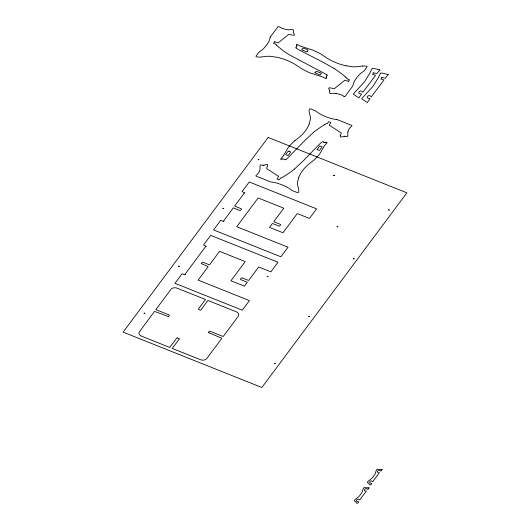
<?xml version="1.0" encoding="UTF-8"?>
<svg xmlns="http://www.w3.org/2000/svg" width="530" height="530" viewBox="0 0 530 530"><rect width="100%" height="100%" fill="white"/><g stroke="black" fill="none" stroke-linecap="round" stroke-linejoin="round"><path stroke-width="0.79" d="M347.912 131.831C347.316 133.487 349.065 137.8 345.898 136.488A4.611 3.326 2 0 0 344.48 136.243M309.162 123.921L310.341 119.634A21.18 15.264 2 0 0 310.249 116.196L309.195 112.221A10.282 7.407 2 0 1 309.407 109.193A0.716 0.517 2 0 1 310.441 108.895L315.781 111.028L319.153 113.413A25.804 18.596 2 0 0 321.75 114.858L324.777 116.216A50.198 36.172 2 0 0 329.667 118.038L330.481 118.283A23.565 16.98 2 0 0 336.921 119.528M298.715 177.616L297.542 181.896A21.18 15.264 2 0 0 297.635 185.341L298.688 189.309A10.282 7.407 2 0 1 298.469 192.337A0.716 0.517 2 0 1 297.436 192.642L292.096 190.508L288.731 188.123A25.804 18.596 2 0 0 286.134 186.673L283.106 185.321A50.198 36.172 2 0 0 278.217 183.499L277.402 183.254A23.565 16.98 2 0 0 270.962 182.009L256.308 176.218A0.716 0.517 2 0 1 256.123 175.403A14.522 10.461 2 0 0 259.925 169.699C260.614 168.063 258.799 163.737 261.979 165.049A4.611 3.326 2 0 0 263.397 165.294M340.267 135.607L340.286 136.846A0.702 0.51 2 0 0 340.671 137.045L341.545 136.992A9.58 6.903 2 0 0 342.248 136.8L342.751 136.654A9.884 7.122 2 0 1 343.996 136.336L344.474 136.29M270.174 37.199L277.886 26.765A0.716 0.517 2 0 1 279.012 26.652A14.522 10.461 2 0 0 287.015 29.528C288.532 30.621 294.594 28.004 293.507 31.118A4.611 3.326 2 0 0 293.203 32.138L293.355 32.482A9.884 7.122 2 0 0 293.819 33.39L294.031 33.754A9.58 6.903 2 0 1 294.316 34.271L294.422 34.841A0.702 0.51 2 0 1 294.137 35.172L292.421 35.159A15.88 11.441 2 0 1 291.129 34.814L289.287 34.423A2.067 1.491 2 0 0 288.578 34.51L278.19 42.884L274.374 41.645L274.514 42.115L273.434 43.202L276.329 44.414A0.716 0.517 2 0 0 276.329 45.083L277.581 46.163A100.859 72.67 2 0 0 288.691 54.464L322.194 72.239A51.953 37.438 2 0 1 326.983 74.975M283.418 155.707L288.015 147.89A44.46 32.038 2 0 1 289.526 145.975L291.566 143.749A46.077 33.198 2 0 1 294.879 140.735M296.197 47.19L295.912 47.488A0.716 0.517 2 0 0 296.084 48.097A51.953 37.438 2 0 0 300.868 50.84L323.141 62.302L334.344 68.635M326.858 75.896L327.142 75.605A0.716 0.517 2 0 0 326.97 74.988M313.429 132.48L304.902 140.417L289.526 156.218A51.953 37.438 2 0 1 285.842 159.616M294.455 169.05L302.981 161.12L318.351 145.313A51.953 37.438 2 0 1 322.035 141.921A0.716 0.517 2 0 1 322.896 141.821L323.313 142.033M294.885 140.742L298.794 137.694A50.628 36.477 2 0 0 309.235 123.934M324.658 124.649L326.129 123.768A0.716 0.517 2 0 1 327.056 123.781L328.673 121.721L330.852 122.437L329.236 125.146L341.082 132.851A2.067 1.491 2 0 1 341.221 133.368L340.717 134.68A15.88 11.441 2 0 0 340.26 135.607M263.88 165.194L263.403 165.247M325.208 142.504L325.731 142.404A4.638 3.346 2 0 1 326.235 142.298M282.669 159.033L282.152 159.132A4.638 3.346 2 0 1 281.642 159.239A1.086 0.782 2 0 1 280.86 159.132M362.348 66.058L356.856 66.727A21.18 15.264 2 0 1 352.086 66.714L346.123 65.76M336.046 93.532C334.496 92.511 328.501 95.062 329.547 91.968A4.611 3.326 2 0 0 329.852 90.955M336.921 119.515L351.575 125.319A0.716 0.517 2 0 1 351.754 126.133A14.522 10.461 2 0 0 347.952 131.838M280.867 159.119L280.979 158.496A12.117 8.732 2 0 1 281.145 158.318L282.41 157.026A10.772 7.764 2 0 0 283.451 155.714M345.474 76.923L346.726 78.003A0.716 0.517 2 0 1 346.726 78.672L349.621 79.884L348.541 80.977L348.68 81.441L344.864 80.209L334.483 88.583A2.067 1.491 2 0 1 333.767 88.662L331.932 88.272A15.88 11.441 2 0 0 330.64 87.927L328.918 87.914A0.702 0.51 2 0 0 328.653 88.185L328.746 88.815A9.58 6.903 2 0 0 329.031 89.332L329.243 89.696A9.884 7.122 2 0 1 329.713 90.597L329.786 90.948M326.255 77.254L326.407 77.632M296.807 45.832L296.648 45.454A4.638 3.346 2 0 1 296.495 45.09M334.364 68.622A100.859 72.67 2 0 1 345.447 76.936M296.985 45.852A3.525 2.537 2 0 1 296.151 47.157M296.522 45.083A1.086 0.782 2 0 1 296.621 44.527L297.509 44.626A12.117 8.732 2 0 1 297.754 44.752L299.576 45.693A10.772 7.764 2 0 0 301.424 46.474L312.382 49.946A44.46 32.038 2 0 1 315.078 51.085L318.205 52.609A46.077 33.198 2 0 1 322.465 55.067L326.778 57.962A50.628 36.477 2 0 0 346.103 65.813M362.348 66.064A10.282 7.407 2 0 1 366.548 66.283A0.716 0.517 2 0 1 366.985 67.038L364.156 70.835L360.923 73.213A25.804 18.596 2 0 0 358.976 75.055L357.174 77.208A50.198 36.172 2 0 0 354.762 80.686L354.438 81.269A23.565 16.98 2 0 0 352.861 85.886L345.169 96.328A0.716 0.517 2 0 1 344.043 96.433M336.04 93.558A14.522 10.461 2 0 1 344.05 96.433M313.402 132.467A100.859 72.67 2 0 1 324.678 124.663M285.829 159.603A0.716 0.517 2 0 1 284.981 159.709L284.564 159.497A3.525 2.537 2 0 0 282.695 158.901M294.481 169.07A100.859 72.67 2 0 1 283.199 176.868L281.755 177.769A0.716 0.517 2 0 1 280.827 177.749L279.171 179.829L277.024 179.094L278.641 176.384L266.795 168.686A2.067 1.491 2 0 1 266.663 168.169L267.166 166.857A15.88 11.441 2 0 0 267.617 165.93L267.59 164.691A0.702 0.51 2 0 0 267.206 164.492L266.338 164.545A9.58 6.903 2 0 0 265.629 164.737L265.132 164.883A9.884 7.122 2 0 1 263.887 165.201M325.188 142.636A3.525 2.537 2 0 1 323.36 142M326.241 142.318A1.086 0.782 2 0 1 327.023 142.404L326.95 142.987A12.117 8.732 2 0 1 326.732 143.219L325.473 144.511A10.772 7.764 2 0 0 324.433 145.823L319.868 153.647A44.46 32.038 2 0 1 318.351 155.562L316.311 157.788A46.077 33.198 2 0 1 312.998 160.802L309.089 163.843A50.628 36.477 2 0 0 298.648 177.603M326.069 77.234A3.525 2.537 2 0 1 326.904 75.929M326.407 77.632A4.638 3.346 2 0 1 326.56 77.996A1.086 0.782 2 0 1 326.434 78.559L325.546 78.46A12.117 8.732 2 0 1 325.301 78.334L323.479 77.393A10.772 7.764 2 0 0 321.63 76.611L310.673 73.14A44.46 32.038 2 0 1 307.983 72.001L304.849 70.477A46.077 33.198 2 0 1 300.589 68.019L296.277 65.13A50.628 36.477 2 0 0 276.958 57.273L270.969 56.379A21.18 15.264 2 0 0 266.199 56.365L260.714 57.028A10.282 7.407 2 0 1 256.507 56.809A0.716 0.517 2 0 1 256.07 56.054L258.898 52.251L262.131 49.873A25.804 18.596 2 0 0 264.079 48.038L265.881 45.885A50.198 36.172 2 0 0 268.299 42.4L268.624 41.817A23.565 16.98 2 0 0 270.194 37.199M177.769 338.007L176.921 337.822L169.759 347.435L141.377 336.106A4.578 3.299 2 0 1 139.483 331.614L154.535 311.401L168.613 316.662L169.381 315.032L155.86 309.626L170.912 289.42A4.578 3.299 2 0 1 177.093 288.154L205.481 299.483L198.306 309.116L200.194 310.189L200.83 310.07L207.972 300.477L236.353 311.806A4.578 3.299 2 0 1 238.255 316.297L223.196 336.51L209.635 331.104L209.092 331.29L208.84 332.33L208.21 332.469L221.878 338.286L206.819 358.499A4.578 3.299 2 0 1 200.638 359.757L172.257 348.429L179.431 338.776L177.755 338.08M369.052 487.819L368.257 489.064A15.622 11.269 2.2 0 1 367.9 489.455C365.62 486.646 362.023 491.337 366.29 491.125L359.724 499.942C357.929 497.432 353.901 501.638 358.671 501.844A15.483 11.17 2.2 0 1 358.406 502.288L358.307 502.447A21.207 15.277 2 0 1 358.048 502.831L356.875 503.421L355.365 501.36A1.053 0.762 2 0 0 355.067 501.234C351.529 500.678 360.387 496.742 360.38 494.424C363.063 493.311 362.421 486.136 365.23 487.587A1.053 0.762 2 0 0 365.541 487.706L369.052 487.819M382.117 469.487L381.322 470.733A15.622 11.269 2.2 0 1 380.964 471.124C378.837 468.209 374.955 473.038 379.354 472.793L372.789 481.611C370.801 479.166 367.191 483.135 371.735 483.512A15.483 11.17 2.2 0 1 371.47 483.956L371.371 484.115A21.207 15.277 2 0 1 371.113 484.5L369.94 485.089L368.436 483.029A1.053 0.762 2 0 0 368.131 482.903C364.594 482.353 373.458 478.404 373.445 476.092C376.128 474.993 375.485 467.778 378.294 469.255A1.053 0.762 2 0 0 378.606 469.375L382.117 469.487M144.067 313.237L144.982 313.29L144.067 313.21M178.365 266.226L179.279 266.279L178.365 266.226M222.878 208.522L223.792 208.575L222.885 208.495M258.176 159.669L259.09 159.729L258.19 159.623M267.206 276.534L268.114 276.587L267.213 276.488M274.441 363.481L275.355 363.534L274.447 363.434M308.738 316.47L309.652 316.523L308.738 316.47M333.642 175.483L334.556 175.536L333.642 175.456M337.106 226.727L338.021 226.78L337.106 226.701M353.252 258.766L354.166 258.819L353.252 258.766M388.55 209.92L389.464 209.973L388.556 209.893M379.858 69.88L376.837 73.571L373.18 72.749L373.398 73.18L372.491 74.346L375.518 75.333L362.924 92.246C360.685 88.662 355.557 93.618 361.612 94.009L358.916 97.871L353.212 94.108L364.454 81.878L369.821 73.186L372.033 68.595L373.213 68.33L379.858 69.88M388.265 74.525L385.244 78.215L381.593 77.393L381.812 77.824L380.898 78.99L383.932 79.977L371.338 96.891C369.112 93.306 363.951 98.262 370.019 98.653L367.33 102.515L361.626 98.752L372.862 86.522L378.234 77.831L380.447 73.233L381.626 72.974L388.265 74.525M185.328 274.474L184.751 274.779L182.101 273.732L174.953 283.318L242.296 310.202L249.444 300.609L198.127 280.125L208.184 266.63L201.228 263.543L202.645 262.131L209.502 264.854L219.559 251.352L245.218 261.595L230.928 280.781L244.396 286.154L247.305 282.245L240.574 279.555C240.388 279.032 241.084 277.939 241.892 277.786L248.63 280.469L258.686 266.974L270.87 271.837L278.018 262.251L210.675 235.366L203.533 244.959L206.289 246.417L205.66 246.556L185.089 274.176L185.328 274.474M223.918 221.076L223.706 220.785L233.299 207.853L240.037 210.542C240.898 210.403 241.521 209.231 241.415 208.794L234.624 206.077L244.25 193.152L244.886 192.999L242.117 191.555L249.259 181.969L316.602 208.846L309.46 218.44L297.27 213.577L282.987 232.756L269.518 227.377L272.427 223.468L279.164 226.158C280.026 226.012 280.675 224.866 280.509 224.395L273.752 221.699L283.802 208.197L258.143 197.955L236.718 226.727L288.029 247.212L280.887 256.798L213.544 229.921L220.685 220.328L223.309 221.374L223.905 221.149M289.075 151.295L290.778 152.004L288.115 155.621L285.65 154.641L288.307 151.083L289.075 151.295M307.214 51.549L306.658 51.834L301.656 49.84L302.961 48.084C308.327 50.025 308.785 49.409 307.214 51.549M314.939 72.723L320.094 75.002L321.399 73.246L316.271 71.239L314.946 72.689M317.099 149.533L319.477 150.513L322.227 146.896L319.762 145.909L317.099 149.533M268.147 137.442L123.132 332.131L261.853 387.503L406.868 192.821L268.147 137.442"/></g></svg>
